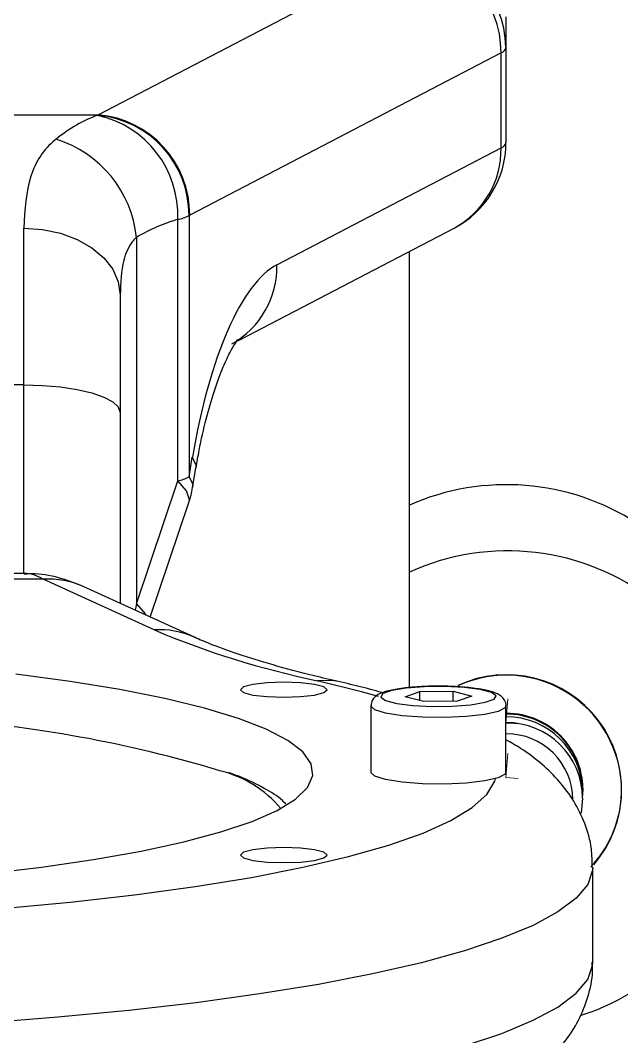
# Model space of a CAD drawing. Header units: millimetres. Extents: x -294 to 2792, y 5 to 1659.
# Drawn here: x 386.14 to 392.37, y 550.24 to 560.77 of the extents above; entities that cross this region are included whole.
import ezdxf

# ---------------------------------------------------------------- set-up
doc = ezdxf.new("R2010")
doc.units = ezdxf.units.MM
doc.header["$PDSIZE"] = -1
doc.layers.get('0').update_dxf_attribs({"lineweight": 18})

msp = doc.modelspace()

# ---------------------------------------------------------------- linework, layer by layer
at = {"color": 7, "linetype": 'Continuous', "lineweight": 25}
for p, q in [((386.945, 559.793), (390.173, 561.476)), ((391.173, 560.81), (391.173, 560.491)), ((391.173, 560.491), (391.173, 559.506)), ((391.122, 560.436), (387.894, 558.753)), ((391.122, 559.451), (391.122, 560.436)), ((377.4, 559.793), (386.945, 559.793)), ((388.799, 558.24), (391.122, 559.451)), ((387.77, 555.998), (387.77, 558.708)), ((387.887, 558.75), (387.887, 556.04)), ((386.173, 556.994), (386.173, 558.619)), ((388.4, 557.454), (390.635, 558.619)), ((387.341, 558.523), (387.341, 554.723)), ((390.173, 553.856), (390.173, 558.378)), ((387.173, 557.927), (387.173, 556.709)), ((386.173, 556.994), (383.505, 556.994)), ((386.173, 555.039), (386.173, 556.994)), ((387.173, 556.709), (387.173, 554.729)), ((387.887, 556.04), (387.921, 556.243)), ((387.924, 555.929), (387.959, 556.132)), ((387.341, 554.723), (387.77, 555.998)), ((387.485, 554.586), (387.886, 555.775)), ((386.177, 555.039), (377.969, 555.039)), ((386.376, 554.978), (377.77, 554.978)), ((387.527, 554.453), (386.376, 554.978)), ((387.942, 554.378), (386.791, 554.903)), ((390.127, 553.76), (390.28, 553.814)), ((390.32, 553.71), (390.127, 553.76)), ((390.28, 553.814), (390.626, 553.818)), ((390.28, 553.721), (390.28, 553.814)), ((390.626, 553.818), (390.819, 553.768)), ((390.626, 553.714), (390.626, 553.818)), ((390.819, 553.768), (390.666, 553.714)), ((389.773, 553.666), (389.773, 552.976)), ((390.666, 553.714), (390.32, 553.71)), ((391.173, 552.976), (391.173, 553.666)), ((391.968, 552.797), (391.968, 552.888)), ((391.968, 552.834), (391.971, 552.863)), ((391.968, 552.71), (391.968, 552.769)), ((391.968, 552.71), (391.952, 552.552)), ((392.073, 551.007), (392.073, 551.992))]:
    msp.add_line(p, q, dxfattribs=at)
at = {"color": 7, "linetype": 'Continuous'}
for p, q in [((391.173, 553.488), (391.192, 553.739)), ((391.173, 553.488), (391.301, 553.479)), ((391.173, 552.922), (391.192, 553.173)), ((391.173, 552.922), (391.301, 552.913))]:
    msp.add_line(p, q, dxfattribs=at)
at = {"color": 7, "linetype": 'Continuous', "lineweight": 25}
for points in [[(386.173, 558.619), (386.368, 558.605), (386.556, 558.566), (386.728, 558.502), (386.88, 558.416), (387.004, 558.311), (387.097, 558.192), (387.154, 558.062), (387.173, 557.927)], [(386.173, 556.994), (386.368, 556.989), (386.556, 556.973), (386.728, 556.946), (386.88, 556.911), (387.004, 556.868), (387.097, 556.818), (387.154, 556.765), (387.173, 556.709)], [(387.921, 556.243), (387.959, 556.165), (387.959, 556.131)], [(387.887, 556.04), (387.925, 555.961), (387.924, 555.929)], [(387.886, 555.775), (387.891, 555.803), (387.862, 555.894), (387.77, 555.998)], [(387.341, 554.723), (387.432, 554.619), (387.439, 554.608)], [(385.771, 551.924), (386.356, 551.993), (386.898, 552.072), (387.392, 552.16), (387.833, 552.256), (388.217, 552.359), (388.541, 552.468), (388.8, 552.582), (388.992, 552.7), (389.116, 552.821), (389.17, 552.943), (389.154, 553.066), (389.068, 553.188), (388.912, 553.308), (388.688, 553.424), (388.399, 553.536), (388.047, 553.643), (387.636, 553.742), (387.169, 553.835), (386.653, 553.919), (386.09, 553.993)], [(389.438, 553.917), (389.372, 553.929), (389.217, 553.927)], [(389.851, 553.763), (389.675, 553.813), (389.217, 553.927)], [(389.319, 553.834), (389.284, 553.864), (389.187, 553.889), (389.041, 553.906), (388.869, 553.912), (388.696, 553.906), (388.55, 553.889), (388.453, 553.864), (388.419, 553.834), (388.453, 553.804), (388.55, 553.778), (388.696, 553.762), (388.869, 553.756), (389.041, 553.762), (389.187, 553.778), (389.284, 553.804), (389.319, 553.834)], [(390.139, 553.851), (389.989, 553.826), (389.897, 553.793), (389.874, 553.757), (389.924, 553.722), (390.04, 553.692), (390.208, 553.671), (390.408, 553.661), (390.616, 553.663), (390.807, 553.678), (390.957, 553.703), (391.049, 553.735), (391.072, 553.771), (391.022, 553.806), (390.906, 553.836), (390.738, 553.858), (390.538, 553.868), (390.33, 553.865), (390.139, 553.851)], [(391.173, 553.665), (391.165, 553.647), (391.092, 553.609), (390.953, 553.577), (390.761, 553.555), (390.539, 553.545), (390.309, 553.548), (390.097, 553.563), (389.925, 553.59), (389.813, 553.625), (389.773, 553.664), (389.773, 553.666)], [(385.946, 551.566), (386.653, 551.631), (387.323, 551.707), (387.952, 551.793), (388.535, 551.888), (389.066, 551.993), (389.542, 552.104), (389.958, 552.223), (390.313, 552.348), (390.602, 552.477), (390.823, 552.611), (390.976, 552.747), (391.058, 552.886), (391.065, 552.912)], [(391.173, 552.976), (391.165, 552.958), (391.092, 552.92), (390.953, 552.888), (390.761, 552.866), (390.539, 552.855), (390.309, 552.858), (390.097, 552.874), (389.925, 552.901), (389.813, 552.936), (389.773, 552.975), (389.773, 552.976)], [(389.319, 552.119), (389.284, 552.149), (389.187, 552.174), (389.041, 552.191), (388.869, 552.197), (388.696, 552.191), (388.55, 552.174), (388.453, 552.149), (388.419, 552.119), (388.453, 552.089), (388.55, 552.064), (388.696, 552.047), (388.869, 552.041), (389.041, 552.047), (389.187, 552.064), (389.284, 552.089), (389.319, 552.119)], [(392.073, 551.992), (392.071, 551.961), (392.021, 551.815), (391.901, 551.671), (391.712, 551.529), (391.454, 551.39), (391.131, 551.256), (390.744, 551.127), (390.296, 551.003), (389.79, 550.887), (389.229, 550.779), (388.618, 550.679), (387.961, 550.588), (387.263, 550.507), (386.528, 550.437), (385.761, 550.378)], [(390.744, 550.142), (391.131, 550.271), (391.454, 550.406), (391.712, 550.544), (391.901, 550.686), (392.021, 550.83), (392.071, 550.976), (392.073, 551.007)]]:
    msp.add_lwpolyline(points, dxfattribs=at)
for centre, radius, start, end in [((390.086, 560.444), 1.036, 359.5832, 85.1805), ((390.18, 560.483), 0.992, 0.4419, 90.4352), ((391.099, 560.509), 0.0765, 287.5708, 346.3483), ((386.714, 558.755), 1.057, 357.4618, 77.7671), ((386.849, 558.754), 1.038, 359.7614, 85.0712), ((386.858, 558.761), 1.036, 359.5832, 85.1805), ((386.152, 558.4), 1.196, 5.9039, 72.6131), ((390.173, 559.506), 1, 297.5351, 360), ((390.197, 559.434), 0.925, 298.2864, 1.0758), ((391.099, 559.524), 0.0765, 287.5708, 346.3483), ((387.637, 559.268), 0.576, 283.3756, 295.7296), ((387.873, 558.223), 0.926, 299.6039, 1.0587), ((387.637, 556.558), 0.576, 283.3756, 295.7296), ((386.938, 556.095), 1, 341.384, 350.447), ((391.177, 553.463), 2.496, 0.6627, 113.7169), ((391.19, 552.805), 2.468, 288.0077, 114.3475), ((386.435, 554.12), 0.86, 65.5704, 93.9454), ((387.586, 553.596), 0.859, 65.6856, 93.9644), ((391.048, 562.785), 9.045, 247.0938, 258.3214), ((391.174, 552.786), 1.198, 356.4498, 114.6574), ((391.18, 552.797), 1.192, 319.1951, 115.0622), ((384.412, 540.424), 13.13, 73.2018, 86.2389), ((391.179, 552.795), 0.793, 354.0197, 90.4419), ((391.178, 552.79), 0.79, 359.3036, 90.3774), ((391.178, 552.762), 0.79, 0.5032, 90.3723), ((391.178, 552.703), 0.79, 0.5032, 90.3723), ((391.177, 552.687), 0.69, 0.4993, 90.376), ((387.917, 551.819), 1.21, 40.3435, 76.1454), ((391.199, 552.803), 1.174, 316.6082, 355.588)]:
    msp.add_arc(centre, radius, start, end, dxfattribs=at)
for centre, major_axis, ratio, start_param, end_param in [((386.952, 555.854), (0.456, 3.994), 0.487567, 0.237269, 0.45388), ((386.945, 555.854), (0.185, 4), 0.245521, 0.185867, 0.192955), ((387.785, 555.757), (0.595, 2.976), 0.641679, 0.309283, 0.525894), ((387.894, 555.799), (0.194, 2.999), 0.326792, 0.1957, 0.202788), ((388.799, 555.286), (0.194, 2.999), 0.326792, 0.1957, 1.26715), ((386.376, 551.039), (-0.215, 4), 0.280439, 6.093559, 6.268369), ((388.173, 552.624), (0, 3.785), 0.264228, 0.982794, 1.003566)]:
    msp.add_ellipse(centre, major_axis=major_axis, ratio=ratio, start_param=start_param, end_param=end_param, dxfattribs=at)
for points, knots in [([(386.509, 559.541), (386.505, 559.538), (386.383, 559.439), (386.209, 559.185), (386.185, 558.809), (386.173, 558.619)], [0, 0, 0, 0, 0.017335, 0.520022, 1.037163, 1.037163, 1.037163, 1.037163]), ([(387.341, 558.523), (387.339, 558.521), (387.324, 558.506), (387.266, 558.441), (387.185, 558.261), (387.178, 558.052), (387.173, 557.927)], [0, 0, 0, 0, 0.0096928, 0.0722255, 0.3011205, 0.6418902, 0.6418902, 0.6418902, 0.6418902]), ([(387.959, 556.132), (387.97, 556.193), (388.001, 556.371), (388.063, 556.644), (388.145, 556.929), (388.23, 557.162), (388.308, 557.328), (388.365, 557.426), (388.398, 557.468), (388.394, 557.464), (388.393, 557.463)], [0, 0, 0, 0, 0.118655, 0.344124, 0.568499, 0.789113, 1.003075, 1.183761, 1.35317, 1.424343, 1.424343, 1.424343, 1.424343]), ([(386.791, 554.903), (386.718, 554.932), (386.559, 554.995), (386.348, 555.04), (386.214, 555.033), (386.176, 555.031)], [0, 0, 0, 0, 0.2401286, 0.5241546, 0.6369051, 0.6369051, 0.6369051, 0.6369051]), ([(389.438, 553.917), (389.352, 553.937), (389.109, 553.994), (388.752, 554.089), (388.39, 554.201), (388.123, 554.299), (387.993, 554.355), (387.942, 554.378)], [0, 0, 0, 0, 0.20717, 0.586708, 0.960808, 1.326524, 1.567813, 1.567813, 1.567813, 1.567813]), ([(389.913, 553.796), (389.837, 553.818), (389.687, 553.86), (389.519, 553.899), (389.438, 553.917)], [0, 0, 0, 0, 0.2519988, 0.490944, 0.490944, 0.490944, 0.490944]), ([(390.128, 553.852), (390.099, 553.848), (390.014, 553.837), (389.912, 553.813), (389.84, 553.782), (389.784, 553.733), (389.777, 553.687), (389.774, 553.667)], [0, 0, 0, 0, 0.0697535, 0.2079824, 0.3178498, 0.3866526, 0.438166, 0.438166, 0.438166, 0.438166]), ([(391.172, 553.662), (391.172, 553.663), (391.178, 553.684), (391.16, 553.726), (391.126, 553.766), (391.074, 553.797), (390.995, 553.824), (390.857, 553.849), (390.674, 553.866), (390.471, 553.872), (390.281, 553.867), (390.175, 553.856), (390.128, 553.852)], [0, 0, 0, 0, 0.004361, 0.072283, 0.131615, 0.209869, 0.347798, 0.509032, 0.677964, 0.842411, 1.006, 1.136805, 1.136805, 1.136805, 1.136805]), ([(392.066, 551.991), (392.066, 552.056), (392.066, 552.214), (391.995, 552.453), (391.879, 552.687), (391.726, 552.891), (391.54, 553.072), (391.356, 553.212), (391.224, 553.285), (391.173, 553.313)], [0, 0, 0, 0, 0.166308, 0.405953, 0.645112, 0.894716, 1.168526, 1.485786, 1.688152, 1.688152, 1.688152, 1.688152]), ([(388.892, 552.646), (388.88, 552.659), (388.821, 552.722), (388.663, 552.815), (388.479, 552.911), (388.332, 552.961), (388.295, 552.974)], [0, 0, 0, 0, 0.0662794, 0.318481, 0.5961758, 0.689037, 0.689037, 0.689037, 0.689037]), ([(372.081, 551.006), (372.08, 550.957), (372.075, 550.813), (372.136, 550.586), (372.245, 550.345), (372.394, 550.137), (372.573, 549.953), (372.795, 549.783), (373.078, 549.616), (373.44, 549.451), (373.879, 549.297), (374.372, 549.158), (374.898, 549.036), (375.456, 548.928), (376.05, 548.831), (376.677, 548.745), (377.336, 548.67), (378.024, 548.605), (378.736, 548.551), (379.469, 548.507), (380.218, 548.475), (380.978, 548.453), (381.746, 548.443), (382.515, 548.444), (383.282, 548.456), (384.04, 548.479), (384.786, 548.513), (385.514, 548.558), (386.22, 548.614), (386.9, 548.68), (387.551, 548.756), (388.167, 548.842), (388.747, 548.938), (389.288, 549.045), (389.79, 549.162), (390.252, 549.293), (390.679, 549.441), (391.053, 549.607), (391.359, 549.786), (391.598, 549.975), (391.783, 550.174), (391.929, 550.396), (392.027, 550.643), (392.076, 550.855), (392.068, 550.977), (392.066, 551.01)], [0, 0, 0, 0, 0.171382, 0.495082, 0.815972, 1.14843, 1.51015, 1.925605, 2.429026, 3.049444, 3.723528, 4.360778, 4.970344, 5.563848, 6.147603, 6.725087, 7.298355, 7.868698, 8.436975, 9.003783, 9.569558, 10.134633, 10.69928, 11.263732, 11.828199, 12.392828, 12.957842, 13.523491, 14.090071, 14.657956, 15.227641, 15.799807, 16.375437, 16.956005, 17.543838, 18.142798, 18.759653, 19.406497, 19.981612, 20.421488, 20.797832, 21.13793, 21.458428, 21.770379, 21.883222, 21.883222, 21.883222, 21.883222])]:
    msp.add_open_spline(points, degree=3, knots=knots, dxfattribs=at)
at = {"color": 7, "linetype": 'Continuous'}
for p in [(391.173, 553.488), (391.173, 552.922)]:
    msp.add_point(p, dxfattribs=at)

doc.saveas('drawing.dxf')
